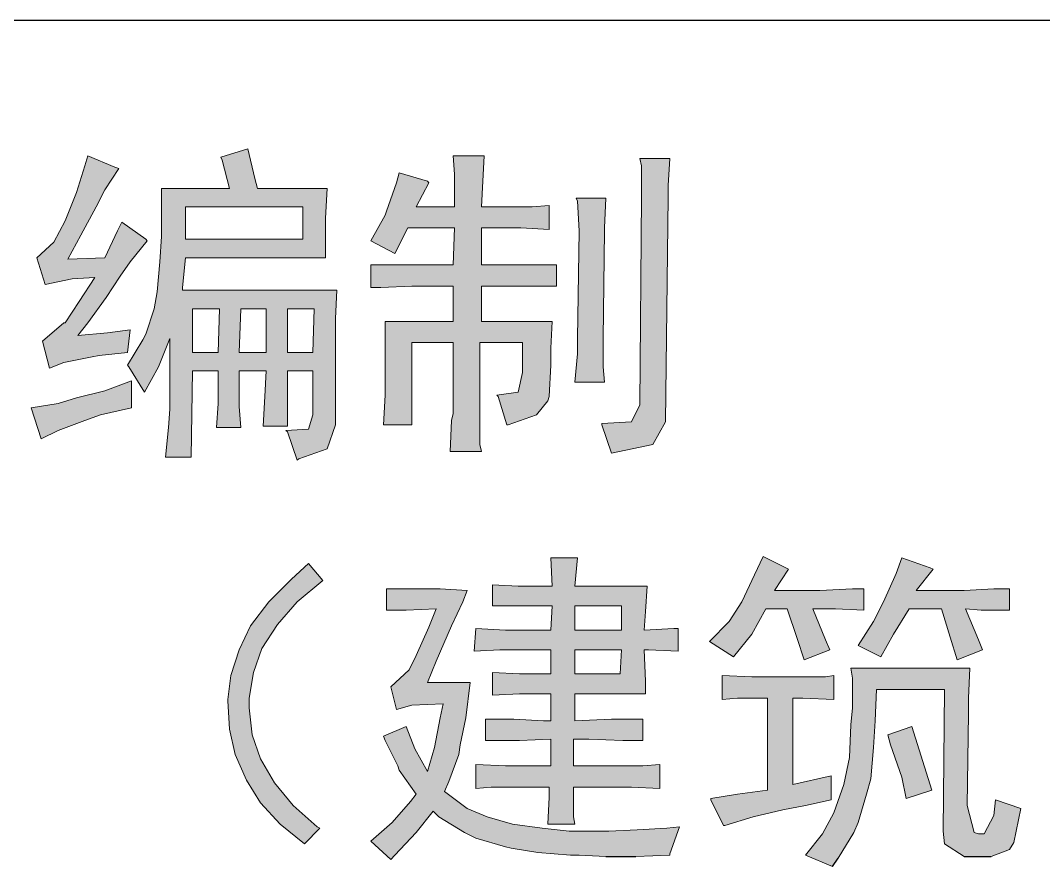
# Model space of a CAD drawing. Extents: x 36524853 to 36525459, y 2743936 to 2747542.
# Drawn here: x 36525161.74 to 36525167.25, y 2745780.58 to 2745785.14 of the extents above; entities that cross this region are included whole.
import ezdxf

# ---------------------------------------------------------------- set-up
doc = ezdxf.new("R2010")
doc.units = 0
doc.header["$LTSCALE"] = 1000
doc.header["$MEASUREMENT"] = 0
for name, color, linetype in [('A0-13 图框-细线', 7, 'Continuous'), ('A0-24 图框-填充', 7, 'Continuous'), ('TK_图框', 7, 'Continuous')]:
    doc.layers.add(name, color=color, linetype=linetype)

# ---------------------------------------------------------------- blocks, each defined once
blk = doc.blocks.new('LOGO资质4')
at = {"layer": 'A0-24 图框-填充'}
h = blk.add_hatch(color=256, dxfattribs=at)
h.dxf.hatch_style = 1
h.paths.add_polyline_path([(2856.7, 1649.5), (2690.5, 1649.5), (2690.5, 1652.5), (2693.6, 1684.5), (2844.5, 1684.5), (2844.5, 1689.1), (2844.5, 1721.1), (2844.5, 1727.2), (2846.1, 1759.2), (2771.3, 1759.2), (2768.3, 1769.9), (2760.7, 1801.9), (2731.7, 1792.8), (2733.2, 1789.7), (2740.9, 1759.2), (2667.7, 1759.2), (2667.7, 1740.9), (2667.7, 1707.4), (2666.1, 1680), (2663.1, 1647.9), (2660, 1629.6), (2650.9, 1602.2), (2647.8, 1596.1), (2631.1, 1568.7), (2632.6, 1567.1), (2649.4, 1539.7), (2664.6, 1567.1), (2676.8, 1597.6), (2676.8, 1521.4), (2675.3, 1501.6), (2672.2, 1469.6), (2699.7, 1469.6), (2701.2, 1562.6), (2728.7, 1562.6), (2728.7, 1527.5), (2727.1, 1501.6), (2753.1, 1501.6), (2751.5, 1524.4), (2751.5, 1562.6), (2780.5, 1562.6), (2779, 1535.1), (2777.4, 1503.1), (2803.4, 1503.1), (2803.4, 1530.5), (2803.4, 1562.6), (2830.8, 1562.6), (2830.8, 1515.3), (2826.2, 1500), (2801.8, 1498.5), (2803.4, 1497), (2814, 1466.5), (2815.6, 1468), (2846.1, 1478.7), (2855.2, 1504.6), (2855.2, 1602.2), (2855.2, 1619)])
h.paths.add_polyline_path([(2701.2, 1629.6), (2730.2, 1629.6), (2728.7, 1582.4), (2701.2, 1582.4)], flags=16)
h.paths.add_polyline_path([(2753.1, 1629.6), (2780.5, 1629.6), (2780.5, 1582.4), (2751.5, 1582.4)], flags=16)
h.paths.add_polyline_path([(2693.6, 1704.4), (2693.6, 1739.4), (2820.1, 1739.4), (2820.1, 1704.4)], flags=16)
h.paths.add_polyline_path([(2803.4, 1629.6), (2832.3, 1629.6), (2830.8, 1582.4), (2803.4, 1582.4)], flags=16)
h.paths.add_polyline_path([(2634.1, 1680), (2652.4, 1702.8), (2650.9, 1704.4), (2625, 1722.7), (2620.4, 1713.5), (2606.7, 1684.5), (2567, 1683), (2580.8, 1708.9), (2597.5, 1739.4), (2606.7, 1757.7), (2621.9, 1780.6), (2617.4, 1782.1), (2588.4, 1794.3), (2585.3, 1783.6), (2576.2, 1754.7), (2564, 1724.2), (2551.8, 1701.3), (2533.5, 1684.5), (2542.6, 1655.6), (2571.6, 1661.7), (2596, 1663.2), (2579.2, 1637.3), (2564, 1614.4), (2562.5, 1614.4), (2539.6, 1594.6), (2547.2, 1565.6), (2562.5, 1571.7), (2593, 1577.8), (2600.6, 1579.3), (2631.1, 1582.4), (2634.1, 1606.8), (2609.7, 1603.7), (2577.7, 1600.7), (2588.4, 1614.4), (2608.2, 1641.8), (2623.5, 1664.7)])
h.paths.add_polyline_path([(2635.7, 1551.9), (2606.7, 1541.2), (2576.2, 1533.6), (2556.4, 1527.5), (2527.4, 1522.9), (2538.1, 1489.4), (2556.4, 1498.5), (2585.3, 1509.2), (2602.1, 1515.3), (2635.7, 1522.9)])
h = blk.add_hatch(color=256, dxfattribs=at)
h.dxf.hatch_style = 1
h.paths.add_polyline_path([(3088.5, 1615.9), (3012.3, 1615.9), (3012.3, 1654), (3093.1, 1654), (3093.1, 1676.9), (3079.3, 1676.9), (3047.3, 1676.9), (3012.3, 1676.9), (3012.3, 1716.6), (3035.1, 1716.6), (3054.9, 1716.6), (3085.4, 1715), (3085.4, 1740.9), (3067.1, 1739.4), (3033.6, 1739.4), (3012.3, 1739.4), (3013.8, 1766.9), (3015.3, 1794.3), (2981.8, 1794.3), (2983.3, 1774.5), (2983.3, 1739.4), (2942.1, 1739.4), (2955.8, 1765.3), (2954.3, 1766.9), (2923.8, 1776), (2920.8, 1765.3), (2910.1, 1734.8), (2908.6, 1730.3), (2893.3, 1702.8), (2919.2, 1689.1), (2933, 1716.6), (2983.3, 1716.6), (2981.8, 1676.9), (2937.5, 1676.9), (2923.8, 1676.9), (2893.3, 1676.9), (2893.3, 1652.5), (2904, 1652.5), (2937.5, 1654), (2981.8, 1654), (2981.8, 1615.9), (2908.6, 1615.9), (2908.6, 1608.3), (2908.6, 1573.2), (2908.6, 1542.7), (2908.6, 1536.6), (2907, 1504.6), (2937.5, 1504.6), (2937.5, 1593.1), (2981.8, 1593.1), (2981.8, 1516.8), (2980.2, 1509.2), (2978.7, 1475.7), (3012.3, 1475.7), (3010.7, 1483.3), (3010.7, 1516.8), (3010.7, 1593.1), (3056.5, 1593.1), (3056.5, 1561), (3051.9, 1539.7), (3029, 1536.6), (3030.5, 1535.1), (3039.7, 1504.6), (3041.2, 1504.6), (3071.7, 1515.3), (3083.9, 1530.5), (3085.4, 1535.1), (3087, 1568.7), (3087, 1587)])
h.paths.add_polyline_path([(3144.9, 1713.5), (3144.9, 1716.6), (3146.4, 1748.6), (3114.4, 1748.6), (3115.9, 1745.5), (3117.5, 1713.5), (3115.9, 1597.6), (3115.9, 1580.9), (3112.9, 1550.4), (3144.9, 1550.4), (3143.4, 1567.1), (3143.4, 1597.6)])
h.paths.add_polyline_path([(3213.5, 1750.1), (3213.5, 1762.3), (3215, 1791.3), (3183, 1791.3), (3184.5, 1783.6), (3184.5, 1750.1), (3183, 1526), (3173.9, 1507.7), (3141.9, 1506.1), (3141.9, 1504.6), (3152.5, 1474.1), (3167.8, 1477.2), (3196.7, 1483.3), (3210.5, 1507.7)])
h = blk.add_hatch(color=256, dxfattribs=at)
h.dxf.hatch_style = 1
h.paths.add_polyline_path([(2821.7, 1053.3), (2838.4, 1070.1), (2835.4, 1071.6), (2809.5, 1094.5), (2789.6, 1118.9), (2774.4, 1144.8), (2765.3, 1170.7), (2762.2, 1199.7), (2762.2, 1210.4), (2766.8, 1237.8), (2775.9, 1263.7), (2792.7, 1289.6), (2814, 1314), (2841.5, 1336.9), (2826.2, 1355.2), (2807.9, 1338.4), (2783.5, 1314), (2763.7, 1288.1), (2751.5, 1262.2), (2742.4, 1234.7), (2739.3, 1208.8), (2739.3, 1207.3), (2740.9, 1176.8), (2747, 1149.4), (2759.2, 1121.9), (2774.4, 1097.5), (2795.7, 1074.7)])
h = blk.add_hatch(color=256, dxfattribs=at)
h.dxf.hatch_style = 1
h.paths.add_polyline_path([(3224.2, 1285.1), (3219.6, 1285.1), (3187.6, 1283.5), (3189.1, 1303.4), (3190.6, 1330.8), (3112.9, 1330.8), (3115.9, 1361.3), (3087, 1361.3), (3088.5, 1330.8), (3087, 1330.8), (3051.9, 1330.8), (3024.4, 1332.3), (3024.4, 1309.5), (3053.4, 1309.5), (3088.5, 1309.5), (3087, 1283.5), (3062.6, 1283.5), (3038.2, 1283.5), (3006.2, 1285.1), (3004.6, 1260.7), (3032.1, 1262.2), (3062.6, 1262.2), (3087, 1262.2), (3087, 1236.3), (3053.4, 1236.3), (3024.4, 1237.8), (3024.4, 1213.4), (3053.4, 1214.9), (3087, 1214.9), (3087, 1186), (3079.3, 1186), (3047.3, 1187.5), (3016.8, 1187.5), (3016.8, 1164.6), (3022.9, 1164.6), (3053.4, 1164.6), (3087, 1166.1), (3087, 1137.2), (3054.9, 1137.2), (3038.2, 1137.2), (3006.2, 1138.7), (3006.2, 1112.8), (3022.9, 1114.3), (3053.4, 1114.3), (3085.4, 1114.3), (3085.4, 1103.6), (3083.9, 1074.7), (3112.9, 1074.7), (3111.4, 1082.3), (3111.4, 1114.3), (3154, 1114.3), (3173.9, 1114.3), (3204.4, 1112.8), (3204.4, 1138.7), (3186.1, 1137.2), (3154, 1137.2), (3111.4, 1137.2), (3111.4, 1166.1), (3128.1, 1166.1), (3164.7, 1164.6), (3186.1, 1164.6), (3186.1, 1187.5), (3180, 1187.5), (3152.5, 1187.5), (3112.9, 1186), (3112.9, 1214.9), (3189.1, 1214.9), (3189.1, 1228.7), (3187.6, 1262.2), (3192.2, 1262.2), (3224.2, 1260.7)])
h.paths.add_polyline_path([(3163.2, 1262.2), (3161.7, 1236.3), (3112.9, 1236.3), (3112.9, 1262.2)], flags=16)
h.paths.add_polyline_path([(3163.2, 1283.5), (3112.9, 1283.5), (3112.9, 1309.5), (3163.2, 1309.5)], flags=16)
h.paths.add_polyline_path([(3000.1, 1227.1), (2954.3, 1227.1), (2963.5, 1250), (2980.2, 1288.1), (2992.4, 1314), (2997, 1326.2), (2968, 1327.8), (2936, 1327.8), (2910.1, 1327.8), (2910.1, 1304.9), (2931.4, 1304.9), (2963.5, 1306.4), (2955.8, 1286.6), (2942.1, 1256.1), (2934.5, 1240.8), (2914.7, 1222.6), (2920.8, 1198.2), (2937.5, 1202.7), (2971.1, 1204.3), (2968, 1189), (2961.9, 1157), (2954.3, 1131.1), (2940.6, 1155.5), (2931.4, 1179.9), (2907, 1169.2), (2908.6, 1164.6), (2922.3, 1137.2), (2923.8, 1132.6), (2942.1, 1106.7), (2936, 1099.1), (2916.2, 1076.2), (2893.3, 1056.4), (2914.7, 1036.5), (2919.2, 1041.1), (2942.1, 1065.5), (2960.4, 1088.4), (2966.5, 1082.3), (2994, 1065.5), (3006.2, 1059.4), (3038.2, 1050.3), (3044.3, 1048.7), (3073.2, 1044.2), (3108.3, 1041.1), (3117.5, 1041.1), (3146.4, 1039.6), (3178.4, 1039.6), (3215, 1041.1), (3215, 1042.6), (3225.7, 1071.6), (3212, 1070.1), (3180, 1068.6), (3149.5, 1067), (3138.8, 1067), (3106.8, 1067), (3077.8, 1070.1), (3045.8, 1074.7), (3018.4, 1082.3), (2997, 1091.4), (2972.6, 1109.7), (2977.2, 1120.4), (2987.9, 1149.4), (2989.4, 1160), (2995.5, 1189)])
h.paths.add_polyline_path([(3391.9, 1234.7), (3382.8, 1233.2), (3350.7, 1233.2), (3315.7, 1233.2), (3303.5, 1233.2), (3271.4, 1234.7), (3271.4, 1208.8), (3288.2, 1210.4), (3320.2, 1210.4), (3320.2, 1111.2), (3288.2, 1106.7), (3259.3, 1102.1), (3259.3, 1100.6), (3273, 1073.1), (3274.5, 1073.1), (3305, 1082.3), (3337, 1089.9), (3361.4, 1094.5), (3388.9, 1100.6), (3388.9, 1126.5), (3347.7, 1117.3), (3347.7, 1210.4), (3358.4, 1210.4), (3391.9, 1208.8)])
h.paths.add_polyline_path([(3369, 1306.4), (3385.8, 1306.4), (3393.4, 1306.4), (3423.9, 1304.9), (3423.9, 1327.8), (3411.7, 1327.8), (3376.7, 1326.2), (3327.9, 1326.2), (3343.1, 1349.1), (3315.7, 1362.8), (3306.5, 1343), (3292.8, 1314), (3279.1, 1292.7), (3257.7, 1271.3), (3283.6, 1254.6), (3303.5, 1279), (3318.7, 1306.4), (3341.6, 1306.4), (3352.3, 1274.4), (3359.9, 1251.5), (3387.3, 1262.2), (3382.8, 1272.9)])
h.paths.add_polyline_path([(3472.7, 1306.4), (3507.8, 1306.4), (3516.9, 1275.9), (3524.5, 1251.5), (3552, 1262.2), (3547.4, 1272.9), (3533.7, 1306.4), (3550.5, 1304.9), (3581, 1304.9), (3581, 1327.8), (3564.2, 1327.8), (3532.2, 1326.2), (3480.3, 1326.2), (3498.6, 1349.1), (3495.6, 1350.6), (3465.1, 1361.3), (3459, 1344.5), (3445.3, 1314), (3434.6, 1292.7), (3417.8, 1266.8), (3442.2, 1254.6), (3455.9, 1279)])
h.paths.add_polyline_path([(3536.7, 1210.4), (3538.3, 1242.4), (3410.2, 1242.4), (3411.7, 1231.7), (3411.7, 1199.7), (3410.2, 1181.4), (3408.7, 1146.3), (3402.6, 1117.3), (3391.9, 1086.9), (3379.7, 1064), (3361.4, 1041.1), (3390.4, 1028.9), (3396.5, 1038.1), (3413.2, 1065.5), (3417.8, 1076.2), (3427, 1106.7), (3431.5, 1123.4), (3434.6, 1157), (3436.1, 1186), (3437.6, 1219.5), (3510.8, 1219.5), (3509.3, 1067), (3510.8, 1053.3), (3532.2, 1039.6), (3561.1, 1039.6), (3581, 1047.2), (3585.5, 1054.8), (3593.2, 1091.4), (3565.7, 1100.6), (3564.2, 1083.8), (3553.5, 1064), (3547.4, 1064), (3542.8, 1065.5), (3535.2, 1094.5), (3536.7, 1193.6)])
h.paths.add_polyline_path([(3475.8, 1179.9), (3449.8, 1170.7), (3452.9, 1160), (3465.1, 1125), (3469.7, 1102.1), (3497.1, 1111.2)], flags=17)
at = {"layer": 'A0-13 图框-细线'}
blk.add_line((7000, 1940), (0, 1940), dxfattribs=at)
at = {"layer": 'A0-13 图框-细线', "lineweight": 0}
for p, q in [((2760.7, 1801.9), (2731.7, 1792.8)), ((2768.3, 1769.9), (2760.7, 1801.9)), ((2588.4, 1794.3), (2585.3, 1783.6)), ((2617.4, 1782.1), (2588.4, 1794.3)), ((2731.7, 1792.8), (2733.2, 1789.7)), ((2733.2, 1789.7), (2740.9, 1759.2)), ((3015.3, 1794.3), (2981.8, 1794.3)), ((2981.8, 1794.3), (2983.3, 1774.5)), ((3013.8, 1766.9), (3015.3, 1794.3)), ((3215, 1791.3), (3183, 1791.3)), ((3183, 1791.3), (3184.5, 1783.6)), ((3213.5, 1762.3), (3215, 1791.3)), ((2585.3, 1783.6), (2576.2, 1754.7)), ((2606.7, 1757.7), (2621.9, 1780.6)), ((2621.9, 1780.6), (2617.4, 1782.1)), ((2923.8, 1776), (2920.8, 1765.3)), ((2954.3, 1766.9), (2923.8, 1776)), ((2983.3, 1774.5), (2983.3, 1739.4)), ((3184.5, 1783.6), (3184.5, 1750.1)), ((2771.3, 1759.2), (2768.3, 1769.9)), ((2920.8, 1765.3), (2910.1, 1734.8)), ((2942.1, 1739.4), (2955.8, 1765.3)), ((2955.8, 1765.3), (2954.3, 1766.9)), ((3012.3, 1739.4), (3013.8, 1766.9)), ((2576.2, 1754.7), (2564, 1724.2)), ((2597.5, 1739.4), (2606.7, 1757.7)), ((2740.9, 1759.2), (2667.7, 1759.2)), ((2667.7, 1759.2), (2667.7, 1740.9)), ((2846.1, 1759.2), (2771.3, 1759.2)), ((2844.5, 1727.2), (2846.1, 1759.2)), ((3213.5, 1750.1), (3213.5, 1762.3)), ((2667.7, 1740.9), (2667.7, 1707.4)), ((3085.4, 1740.9), (3067.1, 1739.4)), ((3085.4, 1715), (3085.4, 1740.9)), ((3146.4, 1748.6), (3114.4, 1748.6)), ((3114.4, 1748.6), (3115.9, 1745.5)), ((3115.9, 1745.5), (3117.5, 1713.5)), ((3144.9, 1716.6), (3146.4, 1748.6)), ((3184.5, 1750.1), (3183, 1526)), ((3210.5, 1507.7), (3213.5, 1750.1)), ((2580.8, 1708.9), (2597.5, 1739.4)), ((2693.6, 1704.4), (2693.6, 1739.4)), ((2693.6, 1739.4), (2820.1, 1739.4)), ((2820.1, 1739.4), (2820.1, 1704.4)), ((2908.6, 1730.3), (2893.3, 1702.8)), ((2910.1, 1734.8), (2908.6, 1730.3)), ((2983.3, 1739.4), (2942.1, 1739.4)), ((3033.6, 1739.4), (3012.3, 1739.4)), ((3067.1, 1739.4), (3033.6, 1739.4)), ((2564, 1724.2), (2551.8, 1701.3)), ((2625, 1722.7), (2620.4, 1713.5)), ((2650.9, 1704.4), (2625, 1722.7)), ((2844.5, 1721.1), (2844.5, 1727.2)), ((2844.5, 1689.1), (2844.5, 1721.1)), ((2567, 1683), (2580.8, 1708.9)), ((2620.4, 1713.5), (2606.7, 1684.5)), ((2919.2, 1689.1), (2933, 1716.6)), ((2933, 1716.6), (2983.3, 1716.6)), ((2983.3, 1716.6), (2981.8, 1676.9)), ((3012.3, 1676.9), (3012.3, 1716.6)), ((3012.3, 1716.6), (3035.1, 1716.6)), ((3035.1, 1716.6), (3054.9, 1716.6)), ((3054.9, 1716.6), (3085.4, 1715)), ((3117.5, 1713.5), (3115.9, 1597.6)), ((3143.4, 1597.6), (3144.9, 1713.5)), ((3144.9, 1713.5), (3144.9, 1716.6)), ((2551.8, 1701.3), (2533.5, 1684.5)), ((2634.1, 1680), (2652.4, 1702.8)), ((2652.4, 1702.8), (2650.9, 1704.4)), ((2667.7, 1707.4), (2666.1, 1680)), ((2820.1, 1704.4), (2693.6, 1704.4)), ((2893.3, 1702.8), (2919.2, 1689.1)), ((2844.5, 1684.5), (2844.5, 1689.1)), ((2533.5, 1684.5), (2542.6, 1655.6)), ((2606.7, 1684.5), (2567, 1683)), ((2623.5, 1664.7), (2634.1, 1680)), ((2666.1, 1680), (2663.1, 1647.9)), ((2690.5, 1652.5), (2693.6, 1684.5)), ((2693.6, 1684.5), (2844.5, 1684.5)), ((2893.3, 1676.9), (2893.3, 1652.5)), ((2923.8, 1676.9), (2893.3, 1676.9)), ((2937.5, 1676.9), (2923.8, 1676.9)), ((2981.8, 1676.9), (2937.5, 1676.9)), ((3047.3, 1676.9), (3012.3, 1676.9)), ((3079.3, 1676.9), (3047.3, 1676.9)), ((3093.1, 1676.9), (3079.3, 1676.9)), ((3093.1, 1654), (3093.1, 1676.9)), ((2608.2, 1641.8), (2623.5, 1664.7)), ((2542.6, 1655.6), (2571.6, 1661.7)), ((2571.6, 1661.7), (2596, 1663.2)), ((2596, 1663.2), (2579.2, 1637.3)), ((2690.5, 1649.5), (2690.5, 1652.5)), ((2893.3, 1652.5), (2904, 1652.5)), ((2904, 1652.5), (2937.5, 1654)), ((2937.5, 1654), (2981.8, 1654)), ((2981.8, 1654), (2981.8, 1615.9)), ((3012.3, 1654), (3093.1, 1654)), ((3012.3, 1615.9), (3012.3, 1654)), ((2588.4, 1614.4), (2608.2, 1641.8)), ((2663.1, 1647.9), (2660, 1629.6)), ((2856.7, 1649.5), (2690.5, 1649.5)), ((2855.2, 1619), (2856.7, 1649.5)), ((2579.2, 1637.3), (2564, 1614.4)), ((2660, 1629.6), (2650.9, 1602.2)), ((2701.2, 1582.4), (2701.2, 1629.6)), ((2701.2, 1629.6), (2730.2, 1629.6)), ((2730.2, 1629.6), (2728.7, 1582.4)), ((2751.5, 1582.4), (2753.1, 1629.6)), ((2753.1, 1629.6), (2780.5, 1629.6)), ((2780.5, 1629.6), (2780.5, 1582.4)), ((2803.4, 1629.6), (2832.3, 1629.6)), ((2803.4, 1582.4), (2803.4, 1629.6)), ((2803.4, 1629.6), (2832.3, 1629.6)), ((2832.3, 1629.6), (2803.4, 1629.6)), ((2832.3, 1629.6), (2830.8, 1582.4)), ((2562.5, 1614.4), (2539.6, 1594.6)), ((2564, 1614.4), (2562.5, 1614.4)), ((2577.7, 1600.7), (2588.4, 1614.4)), ((2855.2, 1602.2), (2855.2, 1619)), ((2981.8, 1615.9), (2908.6, 1615.9)), ((2908.6, 1615.9), (2908.6, 1608.3)), ((3088.5, 1615.9), (3012.3, 1615.9)), ((3087, 1587), (3088.5, 1615.9)), ((2609.7, 1603.7), (2577.7, 1600.7)), ((2634.1, 1606.8), (2609.7, 1603.7)), ((2631.1, 1582.4), (2634.1, 1606.8)), ((2650.9, 1602.2), (2647.8, 1596.1)), ((2664.6, 1567.1), (2676.8, 1597.6)), ((2676.8, 1597.6), (2676.8, 1521.4)), ((2855.2, 1504.6), (2855.2, 1602.2)), ((2908.6, 1608.3), (2908.6, 1573.2)), ((3115.9, 1597.6), (3115.9, 1580.9)), ((3143.4, 1567.1), (3143.4, 1597.6)), ((2539.6, 1594.6), (2547.2, 1565.6)), ((2647.8, 1596.1), (2631.1, 1568.7)), ((2937.5, 1504.6), (2937.5, 1593.1)), ((2937.5, 1593.1), (2981.8, 1593.1)), ((2981.8, 1593.1), (2981.8, 1516.8)), ((3010.7, 1516.8), (3010.7, 1593.1)), ((3010.7, 1593.1), (3056.5, 1593.1)), ((3056.5, 1593.1), (3056.5, 1561)), ((3087, 1568.7), (3087, 1587)), ((2562.5, 1571.7), (2593, 1577.8)), ((2593, 1577.8), (2600.6, 1579.3)), ((2600.6, 1579.3), (2631.1, 1582.4)), ((2728.7, 1582.4), (2701.2, 1582.4)), ((2780.5, 1582.4), (2751.5, 1582.4)), ((2830.8, 1582.4), (2803.4, 1582.4)), ((3115.9, 1580.9), (3112.9, 1550.4)), ((2547.2, 1565.6), (2562.5, 1571.7)), ((2631.1, 1568.7), (2632.6, 1567.1)), ((2632.6, 1567.1), (2649.4, 1539.7)), ((2649.4, 1539.7), (2664.6, 1567.1)), ((2908.6, 1573.2), (2908.6, 1542.7)), ((3085.4, 1535.1), (3087, 1568.7)), ((3144.9, 1550.4), (3143.4, 1567.1)), ((2699.7, 1469.6), (2701.2, 1562.6)), ((2701.2, 1562.6), (2728.7, 1562.6)), ((2728.7, 1562.6), (2728.7, 1527.5)), ((2751.5, 1524.4), (2751.5, 1562.6)), ((2751.5, 1562.6), (2780.5, 1562.6)), ((2780.5, 1562.6), (2779, 1535.1)), ((2803.4, 1562.6), (2830.8, 1562.6)), ((2803.4, 1562.6), (2830.8, 1562.6)), ((2830.8, 1562.6), (2803.4, 1562.6)), ((2803.4, 1530.5), (2803.4, 1562.6)), ((2830.8, 1562.6), (2830.8, 1515.3)), ((3056.5, 1561), (3051.9, 1539.7)), ((2635.7, 1551.9), (2606.7, 1541.2)), ((2635.7, 1522.9), (2635.7, 1551.9)), ((2908.6, 1542.7), (2908.6, 1536.6)), ((3112.9, 1550.4), (3144.9, 1550.4)), ((2576.2, 1533.6), (2556.4, 1527.5)), ((2606.7, 1541.2), (2576.2, 1533.6)), ((2779, 1535.1), (2777.4, 1503.1)), ((2908.6, 1536.6), (2907, 1504.6)), ((3051.9, 1539.7), (3029, 1536.6)), ((3029, 1536.6), (3030.5, 1535.1)), ((3030.5, 1535.1), (3039.7, 1504.6)), ((3083.9, 1530.5), (3085.4, 1535.1)), ((2556.4, 1527.5), (2527.4, 1522.9)), ((2527.4, 1522.9), (2538.1, 1489.4)), ((2602.1, 1515.3), (2635.7, 1522.9)), ((2676.8, 1521.4), (2675.3, 1501.6)), ((2728.7, 1527.5), (2727.1, 1501.6)), ((2753.1, 1501.6), (2751.5, 1524.4)), ((2803.4, 1503.1), (2803.4, 1530.5)), ((3071.7, 1515.3), (3083.9, 1530.5)), ((3183, 1526), (3173.9, 1507.7)), ((2556.4, 1498.5), (2585.3, 1509.2)), ((2585.3, 1509.2), (2602.1, 1515.3)), ((2830.8, 1515.3), (2826.2, 1500)), ((2980.2, 1509.2), (2978.7, 1475.7)), ((2981.8, 1516.8), (2980.2, 1509.2)), ((3010.7, 1483.3), (3010.7, 1516.8)), ((3041.2, 1504.6), (3071.7, 1515.3)), ((2538.1, 1489.4), (2556.4, 1498.5)), ((2675.3, 1501.6), (2672.2, 1469.6)), ((2727.1, 1501.6), (2753.1, 1501.6)), ((2777.4, 1503.1), (2803.4, 1503.1)), ((2826.2, 1500), (2801.8, 1498.5)), ((2801.8, 1498.5), (2803.4, 1497)), ((2846.1, 1478.7), (2855.2, 1504.6)), ((2907, 1504.6), (2937.5, 1504.6)), ((3039.7, 1504.6), (3041.2, 1504.6)), ((3173.9, 1507.7), (3141.9, 1506.1)), ((3141.9, 1506.1), (3141.9, 1504.6)), ((3141.9, 1504.6), (3152.5, 1474.1)), ((3173.9, 1507.7), (3173.9, 1507.7)), ((3196.7, 1483.3), (3210.5, 1507.7)), ((2803.4, 1497), (2814, 1466.5)), ((2815.6, 1468), (2846.1, 1478.7)), ((3012.3, 1475.7), (3010.7, 1483.3)), ((3152.5, 1474.1), (3167.8, 1477.2)), ((3167.8, 1477.2), (3196.7, 1483.3)), ((3196.7, 1483.3), (3196.7, 1483.3)), ((2672.2, 1469.6), (2699.7, 1469.6)), ((2814, 1466.5), (2815.6, 1468)), ((2978.7, 1475.7), (3012.3, 1475.7)), ((2826.2, 1355.2), (2807.9, 1338.4)), ((2841.5, 1336.9), (2826.2, 1355.2)), ((3115.9, 1361.3), (3087, 1361.3)), ((3087, 1361.3), (3088.5, 1330.8)), ((3112.9, 1330.8), (3115.9, 1361.3)), ((3315.7, 1362.8), (3306.5, 1343)), ((3343.1, 1349.1), (3315.7, 1362.8)), ((3465.1, 1361.3), (3459, 1344.5)), ((3495.6, 1350.6), (3465.1, 1361.3)), ((3327.9, 1326.2), (3343.1, 1349.1)), ((3459, 1344.5), (3445.3, 1314)), ((3480.3, 1326.2), (3498.6, 1349.1)), ((3498.6, 1349.1), (3495.6, 1350.6)), ((2807.9, 1338.4), (2783.5, 1314)), ((2814, 1314), (2841.5, 1336.9)), ((3306.5, 1343), (3292.8, 1314)), ((2910.1, 1327.8), (2910.1, 1304.9)), ((2936, 1327.8), (2910.1, 1327.8)), ((2968, 1327.8), (2936, 1327.8)), ((2997, 1326.2), (2968, 1327.8)), ((2992.4, 1314), (2997, 1326.2)), ((3024.4, 1332.3), (3024.4, 1309.5)), ((3051.9, 1330.8), (3024.4, 1332.3)), ((3087, 1330.8), (3051.9, 1330.8)), ((3088.5, 1330.8), (3087, 1330.8)), ((3190.6, 1330.8), (3112.9, 1330.8)), ((3189.1, 1303.4), (3190.6, 1330.8)), ((3376.7, 1326.2), (3327.9, 1326.2)), ((3411.7, 1327.8), (3376.7, 1326.2)), ((3423.9, 1327.8), (3411.7, 1327.8)), ((3423.9, 1304.9), (3423.9, 1327.8)), ((3532.2, 1326.2), (3480.3, 1326.2)), ((3564.2, 1327.8), (3532.2, 1326.2)), ((3581, 1327.8), (3564.2, 1327.8)), ((3581, 1304.9), (3581, 1327.8)), ((2783.5, 1314), (2763.7, 1288.1)), ((2792.7, 1289.6), (2814, 1314)), ((2980.2, 1288.1), (2992.4, 1314)), ((3292.8, 1314), (3279.1, 1292.7)), ((3445.3, 1314), (3434.6, 1292.7)), ((2910.1, 1304.9), (2931.4, 1304.9)), ((2931.4, 1304.9), (2963.5, 1306.4)), ((2963.5, 1306.4), (2955.8, 1286.6)), ((3024.4, 1309.5), (3024.4, 1309.5)), ((3024.4, 1309.5), (3053.4, 1309.5)), ((3053.4, 1309.5), (3088.5, 1309.5)), ((3088.5, 1309.5), (3087, 1283.5)), ((3112.9, 1283.5), (3112.9, 1309.5)), ((3112.9, 1309.5), (3163.2, 1309.5)), ((3163.2, 1309.5), (3163.2, 1283.5)), ((3187.6, 1283.5), (3189.1, 1303.4)), ((3303.5, 1279), (3318.7, 1306.4)), ((3318.7, 1306.4), (3341.6, 1306.4)), ((3341.6, 1306.4), (3352.3, 1274.4)), ((3382.8, 1272.9), (3369, 1306.4)), ((3369, 1306.4), (3385.8, 1306.4)), ((3385.8, 1306.4), (3393.4, 1306.4)), ((3393.4, 1306.4), (3423.9, 1304.9)), ((3455.9, 1279), (3472.7, 1306.4)), ((3472.7, 1306.4), (3507.8, 1306.4)), ((3507.8, 1306.4), (3516.9, 1275.9)), ((3533.7, 1306.4), (3550.5, 1304.9)), ((3547.4, 1272.9), (3533.7, 1306.4)), ((3550.5, 1304.9), (3581, 1304.9)), ((2775.9, 1263.7), (2792.7, 1289.6)), ((3279.1, 1292.7), (3257.7, 1271.3)), ((3434.6, 1292.7), (3417.8, 1266.8)), ((2763.7, 1288.1), (2751.5, 1262.2)), ((2955.8, 1286.6), (2942.1, 1256.1)), ((2963.5, 1250), (2980.2, 1288.1)), ((3006.2, 1285.1), (3004.6, 1260.7)), ((3038.2, 1283.5), (3006.2, 1285.1)), ((3062.6, 1283.5), (3038.2, 1283.5)), ((3087, 1283.5), (3062.6, 1283.5)), ((3163.2, 1283.5), (3112.9, 1283.5)), ((3219.6, 1285.1), (3187.6, 1283.5)), ((3224.2, 1285.1), (3219.6, 1285.1)), ((3224.2, 1260.7), (3224.2, 1285.1)), ((3283.6, 1254.6), (3303.5, 1279)), ((3442.2, 1254.6), (3455.9, 1279)), ((3257.7, 1271.3), (3283.6, 1254.6)), ((3352.3, 1274.4), (3359.9, 1251.5)), ((3387.3, 1262.2), (3382.8, 1272.9)), ((3516.9, 1275.9), (3524.5, 1251.5)), ((3552, 1262.2), (3547.4, 1272.9)), ((2751.5, 1262.2), (2742.4, 1234.7)), ((2766.8, 1237.8), (2775.9, 1263.7)), ((2942.1, 1256.1), (2934.5, 1240.8)), ((3004.6, 1260.7), (3032.1, 1262.2)), ((3032.1, 1262.2), (3062.6, 1262.2)), ((3062.6, 1262.2), (3087, 1262.2)), ((3087, 1262.2), (3087, 1236.3)), ((3112.9, 1262.2), (3163.2, 1262.2)), ((3112.9, 1236.3), (3112.9, 1262.2)), ((3163.2, 1262.2), (3161.7, 1236.3)), ((3187.6, 1262.2), (3192.2, 1262.2)), ((3189.1, 1228.7), (3187.6, 1262.2)), ((3192.2, 1262.2), (3224.2, 1260.7)), ((3359.9, 1251.5), (3387.3, 1262.2)), ((3417.8, 1266.8), (3442.2, 1254.6)), ((3524.5, 1251.5), (3552, 1262.2)), ((2954.3, 1227.1), (2963.5, 1250)), ((2742.4, 1234.7), (2739.3, 1208.8)), ((2762.2, 1210.4), (2766.8, 1237.8)), ((2934.5, 1240.8), (2914.7, 1222.6)), ((3024.4, 1237.8), (3024.4, 1213.4)), ((3053.4, 1236.3), (3024.4, 1237.8)), ((3087, 1236.3), (3053.4, 1236.3)), ((3161.7, 1236.3), (3112.9, 1236.3)), ((3271.4, 1234.7), (3271.4, 1208.8)), ((3303.5, 1233.2), (3271.4, 1234.7)), ((3391.9, 1234.7), (3382.8, 1233.2)), ((3391.9, 1208.8), (3391.9, 1234.7)), ((3538.3, 1242.4), (3410.2, 1242.4)), ((3410.2, 1242.4), (3411.7, 1231.7)), ((3536.7, 1210.4), (3538.3, 1242.4)), ((3000.1, 1227.1), (2954.3, 1227.1)), ((2995.5, 1189), (3000.1, 1227.1)), ((3189.1, 1214.9), (3189.1, 1228.7)), ((3315.7, 1233.2), (3303.5, 1233.2)), ((3350.7, 1233.2), (3315.7, 1233.2)), ((3382.8, 1233.2), (3350.7, 1233.2)), ((3411.7, 1231.7), (3411.7, 1199.7)), ((2914.7, 1222.6), (2920.8, 1198.2)), ((3024.4, 1213.4), (3053.4, 1214.9)), ((3053.4, 1214.9), (3087, 1214.9)), ((3087, 1214.9), (3087, 1186)), ((3112.9, 1214.9), (3189.1, 1214.9)), ((3112.9, 1186), (3112.9, 1214.9)), ((3436.1, 1186), (3437.6, 1219.5)), ((3437.6, 1219.5), (3510.8, 1219.5)), ((3510.8, 1219.5), (3509.3, 1067)), ((2739.3, 1208.8), (2739.3, 1207.3)), ((2739.3, 1207.3), (2740.9, 1176.8)), ((2762.2, 1199.7), (2762.2, 1210.4)), ((2920.8, 1198.2), (2937.5, 1202.7)), ((2937.5, 1202.7), (2971.1, 1204.3)), ((2971.1, 1204.3), (2968, 1189)), ((3271.4, 1208.8), (3288.2, 1210.4)), ((3288.2, 1210.4), (3320.2, 1210.4)), ((3320.2, 1210.4), (3320.2, 1111.2)), ((3347.7, 1210.4), (3358.4, 1210.4)), ((3347.7, 1117.3), (3347.7, 1210.4)), ((3358.4, 1210.4), (3391.9, 1208.8)), ((3536.7, 1193.6), (3536.7, 1210.4)), ((2765.3, 1170.7), (2762.2, 1199.7)), ((3411.7, 1199.7), (3410.2, 1181.4)), ((3535.2, 1094.5), (3536.7, 1193.6)), ((2931.4, 1179.9), (2907, 1169.2)), ((2940.6, 1155.5), (2931.4, 1179.9)), ((2968, 1189), (2961.9, 1157)), ((2989.4, 1160), (2995.5, 1189)), ((3016.8, 1187.5), (3016.8, 1164.6)), ((3047.3, 1187.5), (3016.8, 1187.5)), ((3079.3, 1186), (3047.3, 1187.5)), ((3087, 1186), (3079.3, 1186)), ((3152.5, 1187.5), (3112.9, 1186)), ((3180, 1187.5), (3152.5, 1187.5)), ((3186.1, 1187.5), (3180, 1187.5)), ((3186.1, 1164.6), (3186.1, 1187.5)), ((3410.2, 1181.4), (3408.7, 1146.3)), ((3434.6, 1157), (3436.1, 1186)), ((3475.8, 1179.9), (3449.8, 1170.7)), ((3497.1, 1111.2), (3475.8, 1179.9)), ((2740.9, 1176.8), (2747, 1149.4)), ((2774.4, 1144.8), (2765.3, 1170.7)), ((2907, 1169.2), (2908.6, 1164.6)), ((3449.8, 1170.7), (3452.9, 1160)), ((2908.6, 1164.6), (2922.3, 1137.2)), ((2961.9, 1157), (2954.3, 1131.1)), ((2987.9, 1149.4), (2989.4, 1160)), ((3016.8, 1164.6), (3022.9, 1164.6)), ((3022.9, 1164.6), (3053.4, 1164.6)), ((3053.4, 1164.6), (3087, 1166.1)), ((3087, 1166.1), (3087, 1137.2)), ((3111.4, 1166.1), (3128.1, 1166.1)), ((3111.4, 1137.2), (3111.4, 1166.1)), ((3128.1, 1166.1), (3164.7, 1164.6)), ((3164.7, 1164.6), (3186.1, 1164.6)), ((3431.5, 1123.4), (3434.6, 1157)), ((3452.9, 1160), (3465.1, 1125)), ((2747, 1149.4), (2759.2, 1121.9)), ((2954.3, 1131.1), (2940.6, 1155.5)), ((2977.2, 1120.4), (2987.9, 1149.4)), ((3408.7, 1146.3), (3402.6, 1117.3)), ((2789.6, 1118.9), (2774.4, 1144.8)), ((2922.3, 1137.2), (2923.8, 1132.6)), ((3006.2, 1138.7), (3006.2, 1112.8)), ((3038.2, 1137.2), (3006.2, 1138.7)), ((3054.9, 1137.2), (3038.2, 1137.2)), ((3087, 1137.2), (3054.9, 1137.2)), ((3154, 1137.2), (3111.4, 1137.2)), ((3186.1, 1137.2), (3154, 1137.2)), ((3204.4, 1138.7), (3186.1, 1137.2)), ((3204.4, 1112.8), (3204.4, 1138.7)), ((2923.8, 1132.6), (2942.1, 1106.7)), ((3388.9, 1126.5), (3347.7, 1117.3)), ((3388.9, 1100.6), (3388.9, 1126.5)), ((3465.1, 1125), (3469.7, 1102.1)), ((2759.2, 1121.9), (2774.4, 1097.5)), ((2809.5, 1094.5), (2789.6, 1118.9)), ((2972.6, 1109.7), (2977.2, 1120.4)), ((3006.2, 1112.8), (3022.9, 1114.3)), ((3022.9, 1114.3), (3053.4, 1114.3)), ((3053.4, 1114.3), (3085.4, 1114.3)), ((3085.4, 1114.3), (3085.4, 1103.6)), ((3111.4, 1114.3), (3154, 1114.3)), ((3111.4, 1082.3), (3111.4, 1114.3)), ((3154, 1114.3), (3173.9, 1114.3)), ((3173.9, 1114.3), (3204.4, 1112.8)), ((3402.6, 1117.3), (3391.9, 1086.9)), ((3427, 1106.7), (3431.5, 1123.4)), ((2942.1, 1106.7), (2936, 1099.1)), ((2997, 1091.4), (2972.6, 1109.7)), ((3085.4, 1103.6), (3083.9, 1074.7)), ((3288.2, 1106.7), (3259.3, 1102.1)), ((3259.3, 1102.1), (3259.3, 1100.6)), ((3320.2, 1111.2), (3288.2, 1106.7)), ((3417.8, 1076.2), (3427, 1106.7)), ((3469.7, 1102.1), (3497.1, 1111.2)), ((2774.4, 1097.5), (2795.7, 1074.7)), ((2835.4, 1071.6), (2809.5, 1094.5)), ((2936, 1099.1), (2916.2, 1076.2)), ((3018.4, 1082.3), (2997, 1091.4)), ((3259.3, 1100.6), (3273, 1073.1)), ((3337, 1089.9), (3361.4, 1094.5)), ((3361.4, 1094.5), (3388.9, 1100.6)), ((3542.8, 1065.5), (3535.2, 1094.5)), ((3565.7, 1100.6), (3564.2, 1083.8)), ((3593.2, 1091.4), (3565.7, 1100.6)), ((3585.5, 1054.8), (3593.2, 1091.4)), ((2942.1, 1065.5), (2960.4, 1088.4)), ((2960.4, 1088.4), (2966.5, 1082.3)), ((2966.5, 1082.3), (2994, 1065.5)), ((3045.8, 1074.7), (3018.4, 1082.3)), ((3112.9, 1074.7), (3111.4, 1082.3)), ((3274.5, 1073.1), (3305, 1082.3)), ((3305, 1082.3), (3337, 1089.9)), ((3391.9, 1086.9), (3379.7, 1064)), ((3564.2, 1083.8), (3553.5, 1064)), ((2795.7, 1074.7), (2821.7, 1053.3)), ((2821.7, 1053.3), (2838.4, 1070.1)), ((2838.4, 1070.1), (2835.4, 1071.6)), ((2916.2, 1076.2), (2893.3, 1056.4)), ((3077.8, 1070.1), (3045.8, 1074.7)), ((3106.8, 1067), (3077.8, 1070.1)), ((3083.9, 1074.7), (3112.9, 1074.7)), ((3180, 1068.6), (3149.5, 1067)), ((3212, 1070.1), (3180, 1068.6)), ((3225.7, 1071.6), (3212, 1070.1)), ((3215, 1042.6), (3225.7, 1071.6)), ((3273, 1073.1), (3274.5, 1073.1)), ((3413.2, 1065.5), (3417.8, 1076.2)), ((2919.2, 1041.1), (2942.1, 1065.5)), ((2994, 1065.5), (3006.2, 1059.4)), ((3006.2, 1059.4), (3038.2, 1050.3)), ((3138.8, 1067), (3106.8, 1067)), ((3149.5, 1067), (3138.8, 1067)), ((3379.7, 1064), (3361.4, 1041.1)), ((3396.5, 1038.1), (3413.2, 1065.5)), ((3509.3, 1067), (3510.8, 1053.3)), ((3547.4, 1064), (3542.8, 1065.5)), ((3553.5, 1064), (3547.4, 1064)), ((2893.3, 1056.4), (2914.7, 1036.5)), ((3038.2, 1050.3), (3044.3, 1048.7)), ((3044.3, 1048.7), (3073.2, 1044.2)), ((3510.8, 1053.3), (3532.2, 1039.6)), ((3561.1, 1039.6), (3581, 1047.2)), ((3581, 1047.2), (3585.5, 1054.8)), ((2914.7, 1036.5), (2919.2, 1041.1)), ((3073.2, 1044.2), (3108.3, 1041.1)), ((3108.3, 1041.1), (3117.5, 1041.1)), ((3117.5, 1041.1), (3146.4, 1039.6)), ((3178.4, 1039.6), (3215, 1041.1)), ((3215, 1041.1), (3215, 1042.6)), ((3361.4, 1041.1), (3390.4, 1028.9))]:
    blk.add_line(p, q, dxfattribs=at)
at = {"layer": 'TK_图框'}
for p, q in [((3146.4, 1039.6), (3178.4, 1039.6)), ((3390.4, 1028.9), (3396.5, 1038.1)), ((3532.2, 1039.6), (3561.1, 1039.6))]:
    blk.add_line(p, q, dxfattribs=at)
blk = doc.blocks.new('A$C6202001D')
blk.add_blockref('LOGO资质4', (51200, 1200))

msp = doc.modelspace()

# ---------------------------------------------------------------- block references
at = {"xscale": 0.005, "yscale": 0.005, "zscale": 0.005}
msp.add_blockref('A$C6202001D', (36524893.1608, 2745769.4378), dxfattribs=at)

doc.saveas('drawing.dxf')
